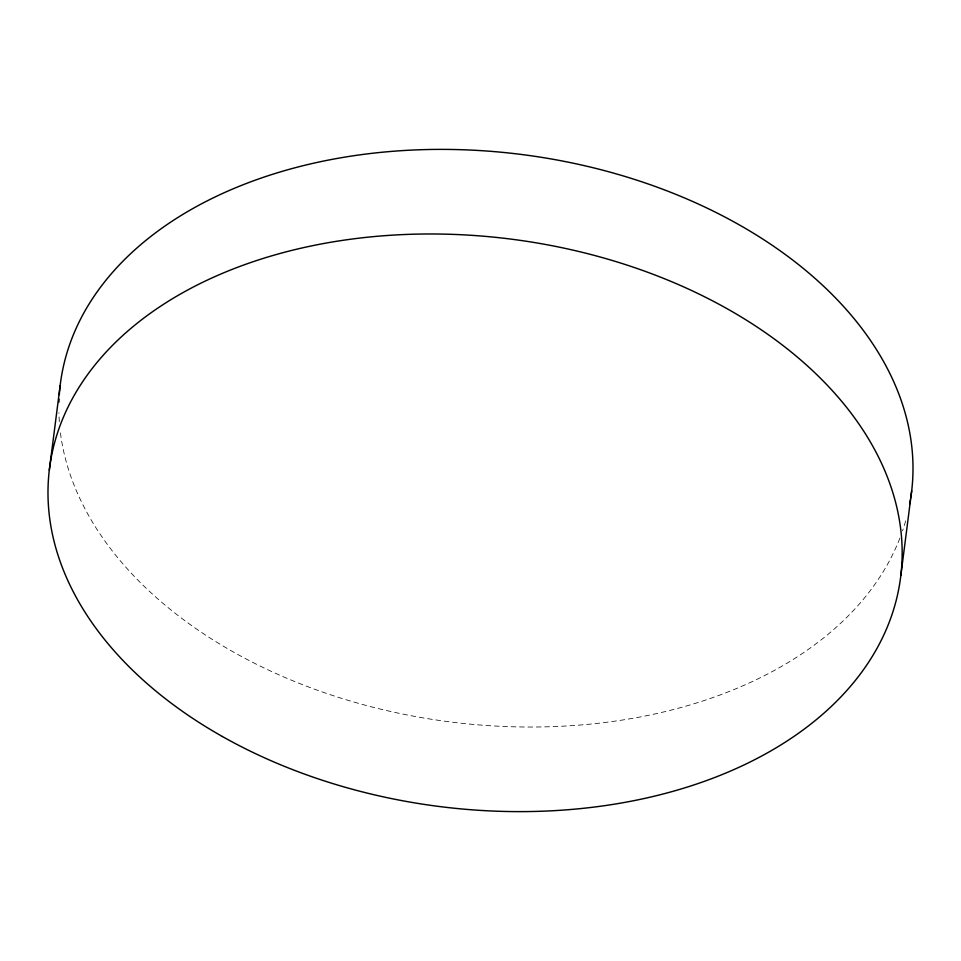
<?xml version="1.0" encoding="UTF-8"?>
<svg xmlns="http://www.w3.org/2000/svg" width="961" height="961" viewBox="0 0 961 961"><rect width="100%" height="100%" fill="white"/><g stroke="black" fill="none" stroke-linecap="round" stroke-linejoin="round"><path stroke-width="0.72" stroke-dasharray="4.8 3.6" d="M905.646 520.934A429.014 285.946 7.3 0 1 902.547 530.82M899.868 538.148A429.014 285.946 7.3 0 1 449.724 721.855A429.014 285.946 7.3 0 1 60.171 430.768M59.318 421.711A429.014 285.946 7.3 0 1 58.897 412.653"/><path stroke-width="1.44" d="M49.299 470.289L60.135 385.697M900.865 575.303L911.701 490.711M910.439 499.612A429.014 285.946 7.3 0 1 909.659 504.032M58.921 402.13A429.014 285.946 7.3 0 1 59.041 399.127M59.306 394.647A429.014 285.946 7.3 0 1 518.135 154.06A429.014 285.946 7.3 0 1 910.68 498.134M222.387 736.51A429.014 285.946 7.3 0 0 899.604 584.204A429.014 285.946 7.3 0 0 303.256 247.686A429.014 285.946 7.3 0 0 222.387 736.51"/></g></svg>
